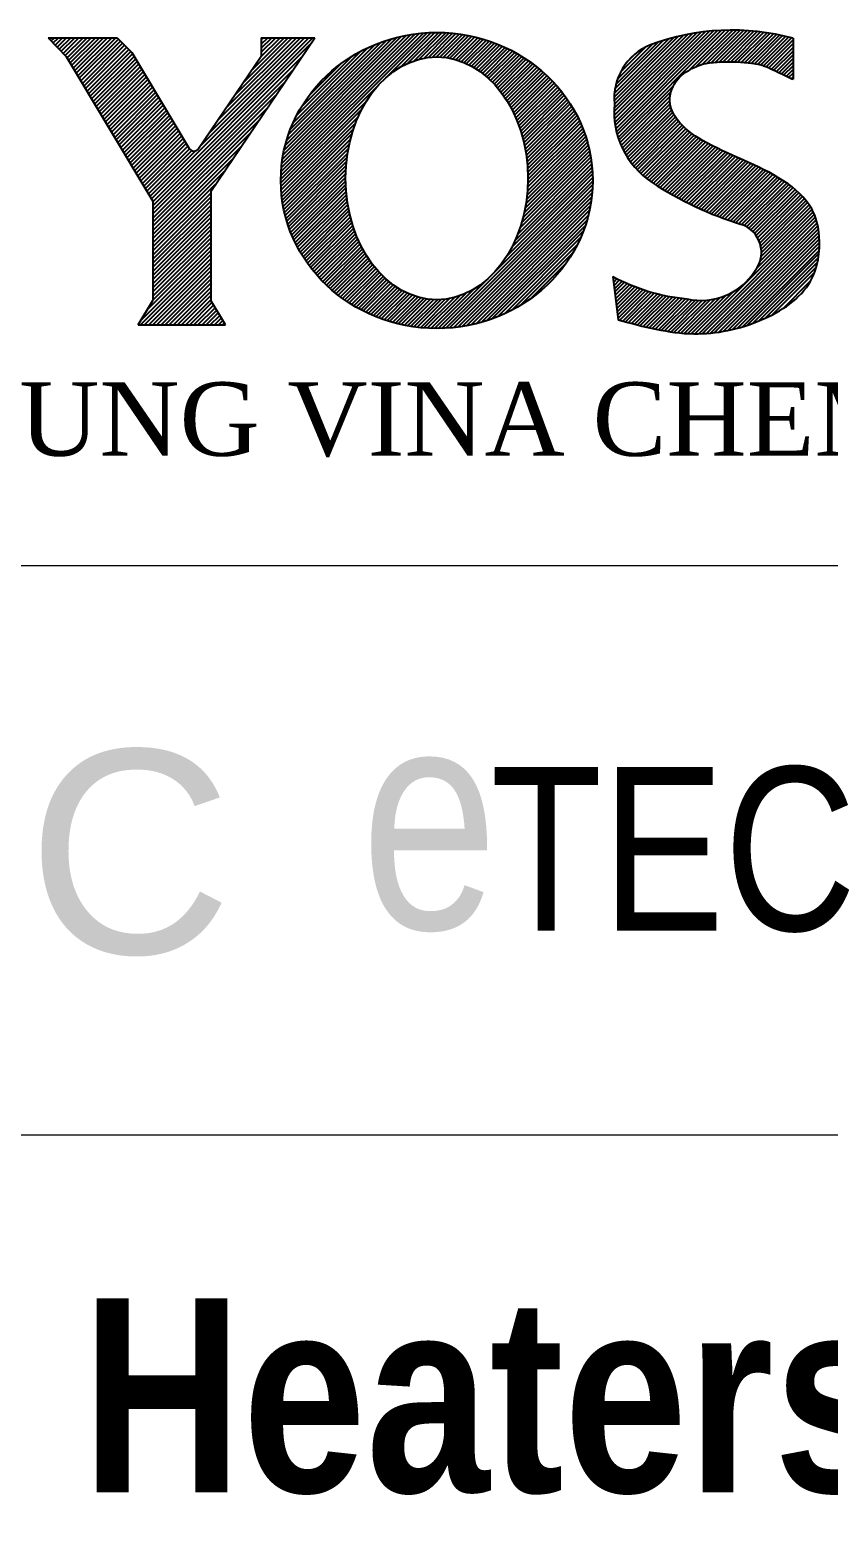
# Model space of a CAD drawing. Header units: millimetres. Extents: x 0 to 134087, y -49114 to 20834.
# Drawn here: x 30578 to 31316, y -27407 to -26015 of the extents above; entities that cross this region are included whole.
import ezdxf
from ezdxf.enums import TextEntityAlignment as Align

# ---------------------------------------------------------------- set-up
doc = ezdxf.new("R2010")
doc.units = ezdxf.units.MM
doc.header["$LTSCALE"] = 35
doc.linetypes.add('HIDDEN2', pattern=[0.1875, 0.125, -0.0625])
for name, color, linetype in [('9', 2, 'HIDDEN2'), ('border', 130, 'Continuous'), ('CON-R', 1, 'Continuous'), ('FORM', 7, 'Continuous')]:
    doc.layers.add(name, color=color, linetype=linetype)
doc.styles.add('Logo', font='ARIALNB.TTF', dxfattribs={"width": 0.8})
doc.styles.add('time', font='times.ttf', dxfattribs={"height": 5})
doc.styles.add('USER1', font='swiss.ttf', dxfattribs={"width": 0.8, "height": 5})

# ---------------------------------------------------------------- blocks, each defined once
blk = doc.blocks.new('TITLE')
at = {"color": 5}
for p, q in [((757.857, 90.656), (761.241, 94.041)), ((757.859, 90.743), (761.15, 94.034)), ((757.863, 90.833), (761.055, 94.025)), ((757.87, 90.926), (760.958, 94.014)), ((757.881, 91.021), (760.858, 93.999)), ((757.894, 91.12), (760.755, 93.981)), ((760.322, 93.036), (761.331, 94.045)), ((760.619, 93.248), (761.418, 94.047)), ((760.794, 93.337), (761.504, 94.047)), ((760.934, 93.392), (761.587, 94.045)), ((761.056, 93.429), (761.669, 94.041)), ((761.166, 93.454), (761.749, 94.036)), ((761.267, 93.469), (761.827, 94.029)), ((761.361, 93.478), (761.904, 94.021)), ((761.45, 93.481), (761.98, 94.011)), ((761.533, 93.479), (762.054, 94)), ((761.613, 93.474), (762.127, 93.988)), ((761.689, 93.465), (762.199, 93.974)), ((765.555, 92.21), (767.37, 94.025)), ((765.557, 92.127), (767.471, 94.041)), ((765.557, 92.297), (767.266, 94.006)), ((765.562, 92.047), (767.571, 94.055)), ((765.563, 92.389), (767.159, 93.985)), ((765.571, 91.97), (767.668, 94.067)), ((765.582, 91.896), (767.763, 94.077)), ((765.595, 91.824), (767.857, 94.085)), ((765.611, 91.754), (767.949, 94.092)), ((765.628, 91.686), (768.039, 94.097)), ((765.648, 91.621), (768.127, 94.1)), ((767.289, 93.176), (768.214, 94.102)), ((767.457, 93.259), (768.3, 94.102)), ((767.593, 93.31), (768.384, 94.101)), ((767.695, 93.326), (768.467, 94.099)), ((767.793, 93.339), (768.549, 94.095)), ((767.888, 93.349), (768.63, 94.091)), ((767.981, 93.356), (768.71, 94.085)), ((768.071, 93.361), (768.788, 94.078)), ((768.159, 93.364), (768.866, 94.07)), ((768.245, 93.364), (768.942, 94.061)), ((768.329, 93.363), (769.018, 94.052)), ((768.411, 93.36), (769.092, 94.041)), ((768.492, 93.355), (769.166, 94.029)), ((768.57, 93.348), (769.239, 94.016)), ((768.648, 93.34), (769.31, 94.003)), ((768.724, 93.331), (769.381, 93.989)), ((768.798, 93.32), (769.452, 93.974)), ((752.502, 93.901), (752.528, 93.927)), ((752.549, 93.853), (752.623, 93.927)), ((752.595, 93.805), (752.718, 93.927)), ((752.642, 93.757), (752.812, 93.927)), ((752.689, 93.709), (752.907, 93.927)), ((752.735, 93.66), (753.002, 93.927)), ((752.782, 93.612), (753.097, 93.927)), ((752.829, 93.564), (753.192, 93.927)), ((752.875, 93.516), (753.286, 93.927)), ((752.916, 93.462), (753.381, 93.927)), ((752.952, 93.403), (753.476, 93.927)), ((752.987, 93.343), (753.571, 93.927)), ((753.023, 93.284), (753.666, 93.927)), ((753.058, 93.225), (753.761, 93.927)), ((753.094, 93.166), (753.855, 93.927)), ((753.129, 93.106), (753.95, 93.927)), ((753.165, 93.047), (754.045, 93.927)), ((753.2, 92.988), (754.108, 93.895)), ((753.236, 92.928), (754.155, 93.847)), ((753.272, 92.869), (754.201, 93.799)), ((753.307, 92.81), (754.248, 93.751)), ((753.343, 92.751), (754.294, 93.702)), ((753.378, 92.691), (754.341, 93.654)), ((754.871, 90.202), (758.596, 93.927)), ((754.901, 90.137), (758.53, 93.766)), ((755.988, 91.414), (758.501, 93.927)), ((756.193, 91.713), (758.407, 93.927)), ((756.397, 92.012), (758.312, 93.927)), ((756.601, 92.312), (758.217, 93.927)), ((756.806, 92.611), (758.122, 93.927)), ((757.01, 92.91), (758.027, 93.927)), ((757.215, 93.209), (757.932, 93.927)), ((757.406, 93.875), (757.458, 93.927)), ((757.406, 93.78), (757.553, 93.927)), ((757.406, 93.686), (757.648, 93.927)), ((757.406, 93.591), (757.743, 93.927)), ((757.406, 93.496), (757.838, 93.927)), ((757.912, 91.223), (760.648, 93.959)), ((757.934, 91.33), (760.536, 93.933)), ((757.961, 91.443), (760.419, 93.901)), ((757.994, 91.561), (760.296, 93.864)), ((758.034, 91.687), (760.166, 93.819)), ((758.084, 91.822), (760.027, 93.765)), ((758.146, 91.969), (759.875, 93.698)), ((758.226, 92.134), (759.706, 93.614)), ((761.762, 93.452), (762.27, 93.96)), ((761.832, 93.437), (762.339, 93.944)), ((761.9, 93.419), (762.407, 93.927)), ((761.965, 93.399), (762.475, 93.909)), ((762.028, 93.377), (762.541, 93.89)), ((762.09, 93.353), (762.606, 93.87)), ((762.149, 93.327), (762.67, 93.848)), ((762.206, 93.299), (762.734, 93.826)), ((762.262, 93.27), (762.796, 93.803)), ((762.317, 93.239), (762.858, 93.779)), ((762.37, 93.206), (762.918, 93.755)), ((762.421, 93.172), (762.978, 93.729)), ((762.471, 93.137), (763.037, 93.702)), ((762.52, 93.1), (763.094, 93.675)), ((762.567, 93.062), (763.152, 93.647)), ((762.613, 93.023), (763.208, 93.618)), ((765.559, 92.47), (767.049, 93.96)), ((765.559, 92.555), (766.936, 93.933)), ((765.565, 92.647), (766.82, 93.901)), ((765.578, 92.745), (766.699, 93.866)), ((765.602, 92.854), (766.574, 93.826)), ((765.64, 92.978), (766.443, 93.781)), ((765.707, 93.13), (766.293, 93.717)), ((768.871, 93.308), (769.521, 93.958)), ((768.943, 93.294), (769.59, 93.941)), ((769.013, 93.279), (769.658, 93.924)), ((769.074, 93.255), (769.694, 93.875)), ((769.134, 93.229), (769.694, 93.79)), ((769.193, 93.203), (769.694, 93.704)), ((769.252, 93.177), (769.694, 93.619)), ((753.414, 92.632), (754.388, 93.606)), ((753.449, 92.573), (754.429, 93.553)), ((753.485, 92.514), (754.465, 93.493)), ((753.52, 92.454), (754.5, 93.434)), ((753.556, 92.395), (754.536, 93.375)), ((753.591, 92.336), (754.571, 93.315)), ((754.901, 90.042), (758.332, 93.473)), ((758.334, 92.328), (759.507, 93.501)), ((758.506, 92.585), (759.245, 93.325)), ((762.658, 92.983), (763.263, 93.588)), ((762.702, 92.941), (763.318, 93.557)), ((762.745, 92.899), (763.372, 93.526)), ((762.786, 92.855), (763.425, 93.494)), ((762.827, 92.81), (763.478, 93.461)), ((762.866, 92.764), (763.529, 93.427)), ((762.905, 92.717), (763.58, 93.393)), ((762.942, 92.669), (763.63, 93.357)), ((762.978, 92.62), (763.679, 93.321)), ((763.013, 92.57), (763.728, 93.285)), ((765.876, 93.385), (766.039, 93.547)), ((769.31, 93.149), (769.694, 93.534)), ((769.368, 93.122), (769.694, 93.448)), ((769.426, 93.094), (769.694, 93.363)), ((769.483, 93.066), (769.694, 93.278)), ((753.627, 92.276), (754.607, 93.256)), ((753.662, 92.217), (754.642, 93.197)), ((753.698, 92.158), (754.678, 93.138)), ((753.734, 92.099), (754.713, 93.078)), ((753.769, 92.039), (754.749, 93.019)), ((753.805, 91.98), (754.784, 92.96)), ((754.901, 89.947), (758.133, 93.18)), ((763.048, 92.519), (763.776, 93.247)), ((763.081, 92.467), (763.823, 93.209)), ((763.113, 92.414), (763.87, 93.17)), ((763.144, 92.36), (763.915, 93.131)), ((763.175, 92.305), (763.96, 93.09)), ((763.204, 92.249), (764.004, 93.049)), ((763.232, 92.191), (764.048, 93.007)), ((763.259, 92.133), (764.091, 92.965)), ((763.286, 92.074), (764.133, 92.921)), ((769.541, 93.039), (769.694, 93.192)), ((769.598, 93.011), (769.694, 93.107)), ((769.656, 92.983), (769.694, 93.022)), ((753.84, 91.921), (754.82, 92.9)), ((753.876, 91.861), (754.855, 92.841)), ((753.911, 91.802), (754.891, 92.782)), ((753.947, 91.743), (754.927, 92.723)), ((753.982, 91.684), (754.962, 92.663)), ((754.018, 91.624), (754.998, 92.604)), ((754.901, 89.853), (757.935, 92.887)), ((754.901, 89.758), (757.737, 92.594)), ((757.857, 90.571), (760.076, 92.79)), ((763.311, 92.014), (764.174, 92.877)), ((763.335, 91.953), (764.214, 92.832)), ((763.358, 91.891), (764.254, 92.787)), ((763.38, 91.828), (764.293, 92.741)), ((763.401, 91.763), (764.331, 92.693)), ((763.421, 91.698), (764.369, 92.646)), ((763.44, 91.631), (764.406, 92.597)), ((765.67, 91.557), (766.928, 92.815)), ((765.693, 91.495), (766.87, 92.672)), ((754.053, 91.565), (755.033, 92.545)), ((754.089, 91.506), (755.069, 92.486)), ((754.124, 91.447), (755.104, 92.426)), ((754.16, 91.387), (755.14, 92.367)), ((754.196, 91.328), (755.175, 92.308)), ((754.231, 91.269), (755.211, 92.248)), ((754.901, 89.663), (757.539, 92.301)), ((757.86, 90.488), (759.842, 92.47)), ((757.864, 90.407), (759.728, 92.272)), ((763.458, 91.564), (764.442, 92.548)), ((763.474, 91.495), (764.477, 92.498)), ((763.489, 91.425), (764.511, 92.447)), ((763.503, 91.353), (764.545, 92.395)), ((763.516, 91.281), (764.578, 92.342)), ((763.528, 91.207), (764.61, 92.289)), ((763.538, 91.132), (764.641, 92.235)), ((765.718, 91.435), (766.848, 92.564)), ((765.745, 91.376), (766.843, 92.474)), ((765.773, 91.319), (766.851, 92.397)), ((765.803, 91.263), (766.866, 92.327)), ((765.834, 91.209), (766.888, 92.263)), ((754.267, 91.209), (755.246, 92.189)), ((754.302, 91.15), (755.282, 92.13)), ((754.338, 91.091), (755.317, 92.071)), ((754.373, 91.032), (755.353, 92.011)), ((754.409, 90.972), (755.388, 91.952)), ((754.444, 90.913), (755.424, 91.893)), ((754.901, 89.568), (757.341, 92.008)), ((757.87, 90.328), (759.649, 92.107)), ((757.878, 90.251), (759.589, 91.961)), ((763.546, 91.055), (764.671, 92.18)), ((763.554, 90.977), (764.7, 92.124)), ((763.559, 90.897), (764.729, 92.067)), ((763.563, 90.816), (764.756, 92.009)), ((763.565, 90.733), (764.783, 91.95)), ((763.566, 90.648), (764.809, 91.891)), ((765.867, 91.157), (766.914, 92.204)), ((765.901, 91.106), (766.943, 92.148)), ((765.936, 91.056), (766.975, 92.095)), ((765.973, 91.007), (767.01, 92.044)), ((766.011, 90.96), (767.047, 91.996)), ((766.051, 90.914), (767.086, 91.95)), ((766.092, 90.87), (767.127, 91.905)), ((754.48, 90.854), (755.46, 91.833)), ((754.515, 90.794), (755.495, 91.774)), ((754.551, 90.735), (755.531, 91.715)), ((754.586, 90.676), (755.566, 91.656)), ((754.622, 90.617), (755.602, 91.596)), ((754.658, 90.557), (755.637, 91.537)), ((754.901, 89.473), (757.142, 91.715)), ((757.888, 90.175), (759.54, 91.827)), ((757.899, 90.101), (759.501, 91.703)), ((757.912, 90.029), (759.468, 91.585)), ((763.534, 90.189), (764.922, 91.577)), ((763.545, 90.286), (764.901, 91.642)), ((763.554, 90.38), (764.88, 91.706)), ((763.56, 90.471), (764.857, 91.768)), ((763.564, 90.561), (764.833, 91.83)), ((766.134, 90.827), (767.17, 91.863)), ((766.177, 90.785), (767.215, 91.822)), ((766.222, 90.744), (767.261, 91.783)), ((766.268, 90.705), (767.309, 91.745)), ((766.316, 90.667), (767.358, 91.709)), ((766.365, 90.631), (767.408, 91.674)), ((766.415, 90.595), (767.459, 91.64)), ((766.466, 90.561), (767.511, 91.607)), ((766.518, 90.528), (767.564, 91.574)), ((766.57, 90.495), (767.618, 91.543)), ((754.693, 90.498), (755.673, 91.478)), ((754.729, 90.439), (755.708, 91.419)), ((754.764, 90.38), (755.744, 91.36)), ((754.8, 90.32), (755.797, 91.317)), ((754.835, 90.261), (755.887, 91.313)), ((754.901, 89.378), (756.944, 91.422)), ((757.926, 89.958), (759.441, 91.473)), ((757.942, 89.888), (759.419, 91.365)), ((757.959, 89.819), (759.401, 91.262)), ((763.419, 89.647), (765.006, 91.235)), ((763.452, 89.765), (764.992, 91.306)), ((763.479, 89.878), (764.976, 91.376)), ((763.501, 89.985), (764.959, 91.444)), ((763.519, 90.089), (764.941, 91.511)), ((766.623, 90.462), (767.673, 91.512)), ((766.676, 90.43), (767.728, 91.482)), ((766.729, 90.398), (767.784, 91.452)), ((766.783, 90.366), (767.84, 91.423)), ((766.837, 90.335), (767.897, 91.395)), ((766.891, 90.304), (767.954, 91.366)), ((766.946, 90.273), (768.011, 91.339)), ((767.001, 90.243), (768.069, 91.311)), ((767.056, 90.213), (768.128, 91.284)), ((767.112, 90.184), (768.186, 91.258)), ((767.168, 90.154), (768.245, 91.231)), ((767.225, 90.125), (768.304, 91.205)), ((767.282, 90.097), (768.363, 91.179)), ((754.901, 89.284), (756.746, 91.129)), ((754.901, 89.189), (756.548, 90.836)), ((757.977, 89.752), (759.386, 91.162)), ((757.996, 89.686), (759.375, 91.065)), ((758.016, 89.621), (759.366, 90.971)), ((758.037, 89.557), (759.36, 90.88)), ((763.075, 88.877), (765.056, 90.857)), ((763.19, 89.077), (765.049, 90.936)), ((763.269, 89.242), (765.041, 91.013)), ((763.331, 89.388), (765.031, 91.089)), ((763.379, 89.522), (765.019, 91.163)), ((767.339, 90.069), (768.422, 91.152)), ((767.397, 90.041), (768.482, 91.126)), ((767.455, 90.014), (768.541, 91.1)), ((767.513, 89.987), (768.6, 91.074)), ((767.572, 89.96), (768.659, 91.047)), ((767.631, 89.934), (768.717, 91.021)), ((767.691, 89.908), (768.776, 90.994)), ((767.751, 89.883), (768.834, 90.967)), ((767.811, 89.858), (768.892, 90.939)), ((767.872, 89.834), (768.949, 90.911)), ((767.933, 89.809), (769.006, 90.883)), ((767.994, 89.786), (769.063, 90.854)), ((754.901, 89.094), (756.349, 90.543)), ((758.06, 89.494), (759.356, 90.79)), ((758.084, 89.432), (759.355, 90.703)), ((758.108, 89.371), (759.355, 90.618)), ((758.134, 89.312), (759.357, 90.535)), ((761.577, 87.208), (765.063, 90.694)), ((761.666, 87.212), (765.064, 90.61)), ((761.757, 87.218), (765.062, 90.523)), ((762.83, 88.546), (765.06, 90.777)), ((768.056, 89.762), (769.119, 90.825)), ((768.119, 89.739), (769.175, 90.795)), ((768.182, 89.717), (769.229, 90.765)), ((768.245, 89.695), (769.284, 90.734)), ((768.309, 89.673), (769.337, 90.702)), ((768.373, 89.652), (769.39, 90.67)), ((768.437, 89.631), (769.442, 90.636)), ((768.502, 89.611), (769.494, 90.603)), ((768.563, 89.586), (769.545, 90.568)), ((768.619, 89.557), (769.595, 90.532)), ((768.671, 89.524), (769.643, 90.496)), ((754.901, 88.999), (756.238, 90.336)), ((754.901, 88.904), (756.238, 90.242)), ((754.901, 88.81), (756.238, 90.147)), ((758.16, 89.253), (759.361, 90.454)), ((758.188, 89.195), (759.367, 90.374)), ((758.216, 89.138), (759.374, 90.296)), ((758.245, 89.082), (759.383, 90.219)), ((758.275, 89.027), (759.393, 90.144)), ((761.851, 87.226), (765.058, 90.433)), ((761.948, 87.238), (765.051, 90.341)), ((762.047, 87.252), (765.041, 90.246)), ((762.15, 87.27), (765.028, 90.147)), ((768.719, 89.487), (769.691, 90.459)), ((768.764, 89.446), (769.738, 90.42)), ((768.804, 89.401), (769.784, 90.381)), ((768.841, 89.352), (769.829, 90.34)), ((768.874, 89.3), (769.872, 90.298)), ((768.902, 89.243), (769.914, 90.255)), ((768.926, 89.181), (769.954, 90.21)), ((768.945, 89.115), (769.993, 90.163)), ((754.901, 88.715), (756.238, 90.052)), ((754.901, 88.62), (756.238, 89.957)), ((754.901, 88.525), (756.238, 89.862)), ((758.306, 88.972), (759.404, 90.07)), ((758.338, 88.919), (759.417, 89.998)), ((758.371, 88.866), (759.431, 89.927)), ((758.404, 88.814), (759.447, 89.857)), ((758.438, 88.763), (759.463, 89.788)), ((762.257, 87.291), (765.011, 90.045)), ((762.368, 87.317), (764.99, 89.939)), ((762.484, 87.347), (764.964, 89.827)), ((767.426, 87.084), (770.184, 89.842)), ((768.857, 88.6), (770.158, 89.901)), ((768.93, 88.759), (770.129, 89.958)), ((768.955, 88.869), (770.099, 90.012)), ((768.957, 89.042), (770.03, 90.115)), ((768.962, 88.961), (770.065, 90.065)), ((754.901, 88.43), (756.238, 89.768)), ((754.901, 88.335), (756.238, 89.673)), ((754.901, 88.241), (756.238, 89.578)), ((754.901, 88.146), (756.238, 89.483)), ((758.474, 88.713), (759.481, 89.72)), ((758.509, 88.663), (759.5, 89.654)), ((758.546, 88.615), (759.52, 89.588)), ((758.583, 88.567), (759.541, 89.524)), ((758.622, 88.52), (759.563, 89.461)), ((762.606, 87.384), (764.932, 89.71)), ((762.735, 87.427), (764.893, 89.585)), ((762.873, 87.48), (764.844, 89.452)), ((767.512, 87.084), (770.207, 89.78)), ((767.6, 87.087), (770.228, 89.716)), ((767.69, 87.092), (770.247, 89.649)), ((767.783, 87.099), (770.263, 89.58)), ((767.878, 87.11), (770.277, 89.508)), ((754.769, 87.635), (756.238, 89.104)), ((754.901, 88.051), (756.238, 89.388)), ((754.901, 87.956), (756.238, 89.294)), ((754.901, 87.861), (756.238, 89.199)), ((758.661, 88.473), (759.586, 89.399)), ((758.7, 88.428), (759.61, 89.337)), ((758.741, 88.383), (759.635, 89.277)), ((758.782, 88.338), (759.662, 89.218)), ((758.824, 88.295), (759.689, 89.16)), ((758.866, 88.252), (759.717, 89.103)), ((763.022, 87.544), (764.784, 89.306)), ((763.189, 87.625), (764.708, 89.144)), ((767.977, 87.123), (770.288, 89.433)), ((768.079, 87.139), (770.296, 89.357)), ((768.184, 87.159), (770.302, 89.277)), ((768.294, 87.184), (770.304, 89.194)), ((768.408, 87.212), (770.304, 89.108)), ((754.615, 87.291), (756.238, 88.914)), ((754.62, 87.391), (756.238, 89.009)), ((754.709, 87.291), (756.238, 88.819)), ((758.91, 88.21), (759.746, 89.047)), ((758.954, 88.169), (759.777, 88.992)), ((758.999, 88.129), (759.808, 88.938)), ((759.044, 88.089), (759.84, 88.885)), ((759.091, 88.05), (759.874, 88.833)), ((759.138, 88.012), (759.908, 88.782)), ((763.382, 87.733), (764.605, 88.956)), ((768.527, 87.246), (770.3, 89.019)), ((768.624, 87.277), (770.293, 88.946)), ((768.755, 87.323), (770.28, 88.848)), ((768.895, 87.377), (770.26, 88.742)), ((754.804, 87.291), (756.238, 88.725)), ((754.899, 87.291), (756.238, 88.63)), ((754.994, 87.291), (756.238, 88.535)), ((755.089, 87.291), (756.238, 88.44)), ((759.185, 87.974), (759.943, 88.732)), ((759.234, 87.937), (759.979, 88.683)), ((759.283, 87.901), (760.017, 88.635)), ((759.333, 87.866), (760.055, 88.588)), ((759.384, 87.831), (760.095, 88.542)), ((759.435, 87.797), (760.135, 88.497)), ((759.488, 87.764), (760.177, 88.453)), ((759.541, 87.732), (760.219, 88.411)), ((763.629, 87.895), (764.447, 88.713)), ((769.045, 87.442), (770.231, 88.628)), ((769.21, 87.522), (770.188, 88.5)), ((755.184, 87.291), (756.238, 88.345)), ((755.278, 87.291), (756.238, 88.251)), ((755.373, 87.291), (756.238, 88.156)), ((755.468, 87.291), (756.238, 88.061)), ((759.594, 87.7), (760.263, 88.369)), ((759.649, 87.67), (760.308, 88.329)), ((759.704, 87.64), (760.355, 88.29)), ((759.761, 87.611), (760.402, 88.252)), ((759.818, 87.582), (760.451, 88.215)), ((759.875, 87.555), (760.501, 88.18)), ((759.934, 87.528), (760.552, 88.146)), ((759.994, 87.502), (760.605, 88.114)), ((760.054, 87.477), (760.659, 88.083)), ((760.115, 87.453), (760.715, 88.053)), ((761.405, 87.207), (762.307, 88.109)), ((761.49, 87.206), (762.614, 88.33)), ((765.538, 88.354), (765.572, 88.387)), ((765.548, 88.278), (765.628, 88.358)), ((765.557, 88.202), (765.685, 88.33)), ((765.566, 88.126), (765.743, 88.302)), ((765.576, 88.05), (765.801, 88.275)), ((765.585, 87.974), (765.86, 88.249)), ((765.594, 87.898), (765.92, 88.223)), ((765.604, 87.822), (765.98, 88.198)), ((765.613, 87.746), (766.042, 88.174)), ((765.622, 87.67), (766.103, 88.151)), ((765.632, 87.594), (766.166, 88.128)), ((765.641, 87.518), (766.23, 88.106)), ((765.65, 87.442), (766.294, 88.085)), ((765.689, 87.395), (766.359, 88.065)), ((765.757, 87.377), (766.425, 88.046)), ((767.342, 87.085), (768.316, 88.059)), ((769.455, 87.662), (770.097, 88.304)), ((755.563, 87.291), (756.238, 87.966)), ((755.658, 87.291), (756.238, 87.871)), ((755.752, 87.291), (756.266, 87.805)), ((755.847, 87.291), (756.302, 87.746)), ((760.178, 87.43), (760.773, 88.026)), ((760.241, 87.408), (760.832, 88)), ((760.305, 87.387), (760.894, 87.975)), ((760.37, 87.367), (760.957, 87.953)), ((760.436, 87.347), (761.022, 87.933)), ((760.503, 87.329), (761.09, 87.916)), ((760.571, 87.312), (761.16, 87.901)), ((760.641, 87.296), (761.233, 87.888)), ((760.711, 87.281), (761.309, 87.879)), ((760.783, 87.267), (761.389, 87.874)), ((760.855, 87.255), (761.473, 87.872)), ((760.93, 87.244), (761.561, 87.875)), ((761.005, 87.234), (761.655, 87.884)), ((761.082, 87.225), (761.757, 87.9)), ((761.16, 87.218), (761.867, 87.925)), ((761.24, 87.213), (761.989, 87.962)), ((761.321, 87.209), (762.131, 88.018)), ((765.824, 87.359), (766.492, 88.027)), ((765.892, 87.341), (766.56, 88.009)), ((765.959, 87.324), (766.628, 87.993)), ((766.027, 87.306), (766.698, 87.977)), ((766.095, 87.289), (766.768, 87.962)), ((766.163, 87.272), (766.84, 87.948)), ((766.232, 87.255), (766.912, 87.936)), ((766.301, 87.239), (766.986, 87.924)), ((766.37, 87.223), (767.061, 87.913)), ((766.44, 87.207), (767.137, 87.904)), ((766.51, 87.192), (767.214, 87.896)), ((766.581, 87.178), (767.287, 87.883)), ((766.653, 87.164), (767.36, 87.871)), ((766.725, 87.151), (767.436, 87.862)), ((766.799, 87.139), (767.517, 87.857)), ((766.873, 87.128), (767.601, 87.857)), ((766.948, 87.118), (767.691, 87.861)), ((767.024, 87.109), (767.788, 87.873)), ((767.101, 87.101), (767.893, 87.892)), ((767.18, 87.094), (768.01, 87.924)), ((767.26, 87.089), (768.144, 87.973)), ((755.942, 87.291), (756.338, 87.687)), ((756.037, 87.291), (756.374, 87.628)), ((756.132, 87.291), (756.41, 87.569)), ((756.227, 87.291), (756.446, 87.51)), ((756.321, 87.291), (756.482, 87.451)), ((756.416, 87.291), (756.518, 87.392)), ((756.511, 87.291), (756.554, 87.334))]:
    blk.add_line(p, q, dxfattribs=at)
at = {"layer": '9', "color": 5, "linetype": 'Continuous'}
for p, q in [((752.477, 93.927), (752.897, 93.493)), ((752.477, 93.927), (754.077, 93.927)), ((754.077, 93.927), (754.412, 93.581)), ((756.236, 90.375), (758.639, 93.927)), ((757.406, 93.927), (758.639, 93.927)), ((757.406, 93.927), (757.406, 93.49)), ((769.694, 93.914), (769.694, 92.965)), ((752.897, 93.493), (754.901, 90.151)), ((754.412, 93.581), (755.739, 91.368)), ((757.406, 93.49), (755.953, 91.362)), ((754.901, 90.151), (754.901, 87.851)), ((756.238, 90.378), (756.238, 87.851)), ((765.532, 88.409), (765.655, 87.405)), ((754.559, 87.291), (754.901, 87.851)), ((756.58, 87.291), (756.238, 87.851)), ((754.559, 87.291), (756.58, 87.291))]:
    blk.add_line(p, q, dxfattribs=at)
for centre, radius, start, end in [((768.28, 88.687), 5.415, 74.8556, 110.3462), ((766.909, 92.514), 1.351, 112.2935, 185.0224), ((768.226, 89.667), 3.697, 77.7667, 99.9978), ((767.515, 92.217), 1.959, 174.7756, 236.5931), ((755.848, 91.434), 0.127, 210.9433, 325.6617), ((770.89, 97.382), 8.13, 236.7726, 252.9065), ((768.276, 88.964), 0.685, 322.5842, 70.8792), ((767.65, 92.338), 4.464, 241.6667, 264.7299), ((767.568, 89.336), 1.48, 257.1817, 327.8147)]:
    blk.add_arc(centre, radius, start, end, dxfattribs=at)
for centre, major_axis, ratio in [((761.46, 90.627), (-3.604, 0), 0.949192), ((761.46, 90.677), (0, 2.805), 0.750742)]:
    blk.add_ellipse(centre, major_axis=major_axis, ratio=ratio, dxfattribs=at)
for points, knots in [([(765.655, 87.405), (766.235, 87.249), (767.335, 86.953), (768.934, 87.288), (770.185, 88.094), (770.364, 89.21), (770.154, 90.083), (769.177, 90.924), (767.965, 91.269), (767.044, 91.918), (766.765, 92.482), (766.98, 92.992), (767.323, 93.207), (767.523, 93.287), (767.584, 93.308)], [0, 0, 0, 0, 0.0111568, 0.02117013, 0.0302909, 0.0369363, 0.04103539, 0.04676312, 0.0600032, 0.06473679, 0.06759534, 0.07112116, 0.07393297, 0.07512314, 0.07512314, 0.07512314, 0.07512314]), ([(769.009, 93.28), (769.16, 93.223), (769.387, 93.112), (769.614, 93.004), (769.694, 92.965)], [0.084109605, 0.084109605, 0.084109605, 0.084109605, 0.0871634, 0.088851815, 0.088851815, 0.088851815, 0.088851815])]:
    blk.add_open_spline(points, degree=3, knots=knots, dxfattribs=at)
at = {"layer": 'border', "color": 7, "linetype": 'Continuous', "lineweight": 0}
for p, q in [((699.671, 81.726), (823.671, 81.726)), ((699.671, 68.573), (823.671, 68.573))]:
    blk.add_line(p, q, dxfattribs=at)
at = {"lineweight": 0, "style": 'time'}
blk.add_text('HYOSUNG VINA CHEMICALS CO., LTD.', height=1.69756, dxfattribs=at).set_placement((768.229, 84.266), align=Align.CENTER)
at = {"color": 6, "style": 'USER1'}
blk.add_text('C', height=4.704, dxfattribs=at).set_placement((751.994, 72.759))
at = {"color": 4, "style": 'USER1', "width": 0.8}
for s, height, p in [('e', 5.105, (759.703, 73.324)), ('TEC', 3.7814, (762.7, 73.291))]:
    blk.add_text(s, height=height, dxfattribs=at).set_placement(p)
blk = doc.blocks.new('JNKLOGO')
at = {"layer": 'FORM', "color": 1, "style": 'Logo'}
blk.add_text('JNK Heaters Co., Ltd.', height=80, dxfattribs=at).set_placement((5378.13, 409.59))

msp = doc.modelspace()

# ---------------------------------------------------------------- block references
at = {"linetype": 'ByBlock', "xscale": 39.99999999599993, "yscale": 39.99999999599993, "zscale": 39.99999999599993}
msp.add_blockref('TITLE', (495.1219, -29779.1804), dxfattribs=at)
at = {"layer": 'CON-R', "xscale": 2.242240000000164, "yscale": 2.242240000000164, "zscale": 2.242240000000164}
msp.add_blockref('JNKLOGO', (18098.5358, -28285.1498), dxfattribs=at)

doc.saveas('drawing.dxf')
